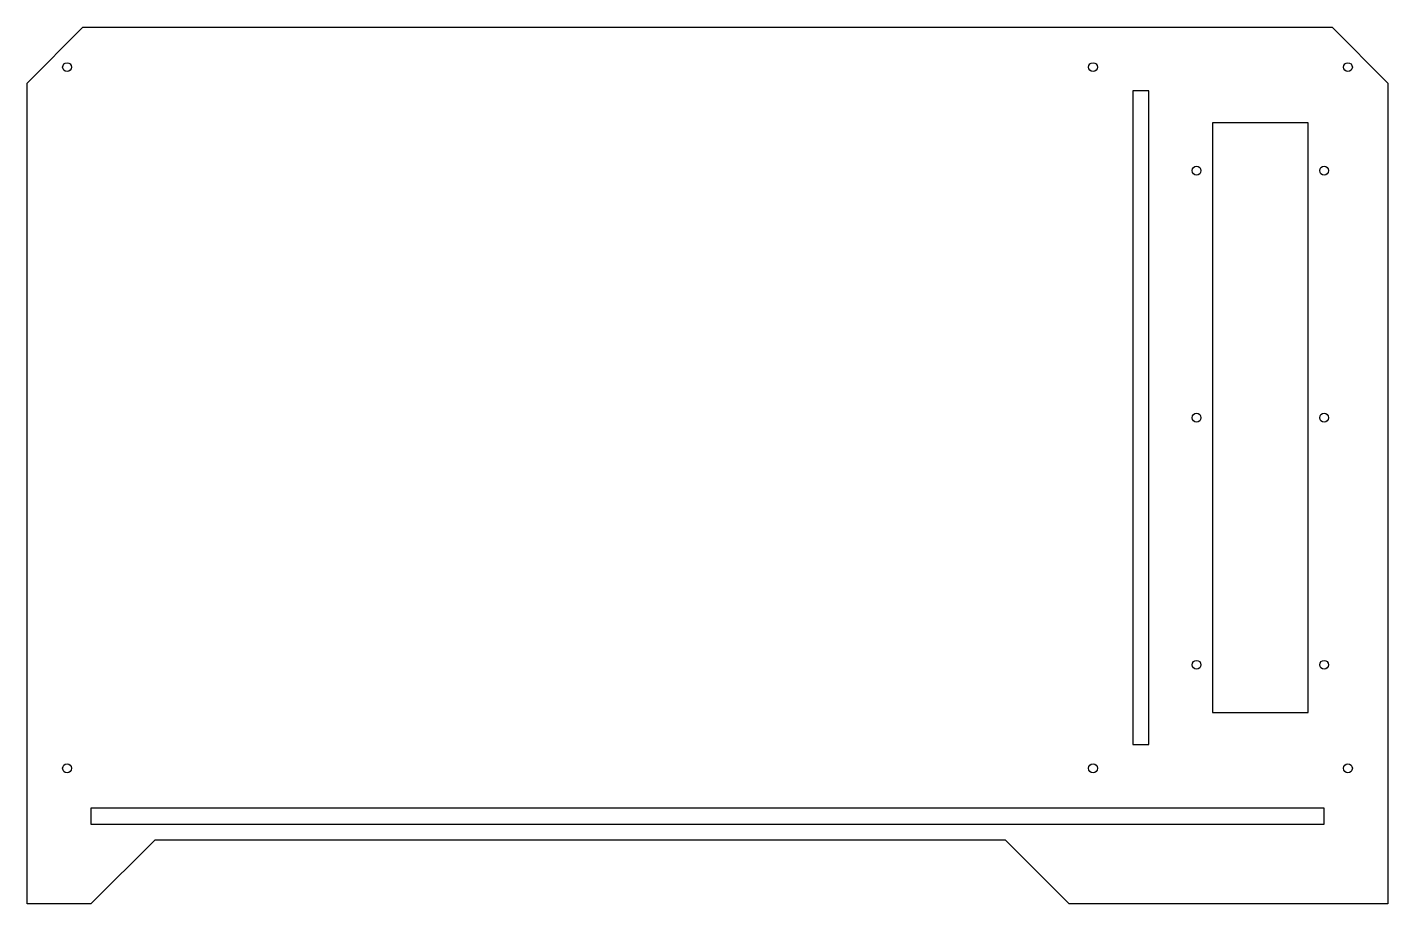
# Model space of a CAD drawing. Header units: millimetres. Extents: x -55 to 799, y -26 to 524.
import ezdxf

# ---------------------------------------------------------------- set-up
doc = ezdxf.new("R2010")
doc.units = ezdxf.units.MM
doc.layers.get('0').update_dxf_attribs({"linetype": 'CONTINUOUS'})

msp = doc.modelspace()

# ---------------------------------------------------------------- linework, layer by layer
for points in [[(-55.22, 488.68), (-20.22, 523.68), (763.67, 523.68), (798.67, 488.68), (798.67, -26.32), (598.67, -26.32), (558.67, 13.68), (24.78, 13.68), (-15.22, -26.32), (-55.22, -26.32)], [(648.67, 483.68), (638.67, 483.68), (638.67, 73.68), (648.67, 73.68)], [(748.67, 93.68), (748.67, 463.68), (688.67, 463.68), (688.67, 93.68)], [(-15.22, 33.68), (-15.22, 23.68), (758.67, 23.68), (758.67, 33.68)]]:
    msp.add_lwpolyline(points, close=True)
for centre in [(-30.22, 498.68), (613.67, 498.68), (773.67, 498.68), (678.67, 433.68), (758.67, 433.68), (678.67, 278.68), (758.67, 278.68), (678.67, 123.68), (758.67, 123.68), (-30.22, 58.68), (613.67, 58.68), (773.67, 58.68)]:
    msp.add_circle(centre, 2.75)

doc.saveas('drawing.dxf')
